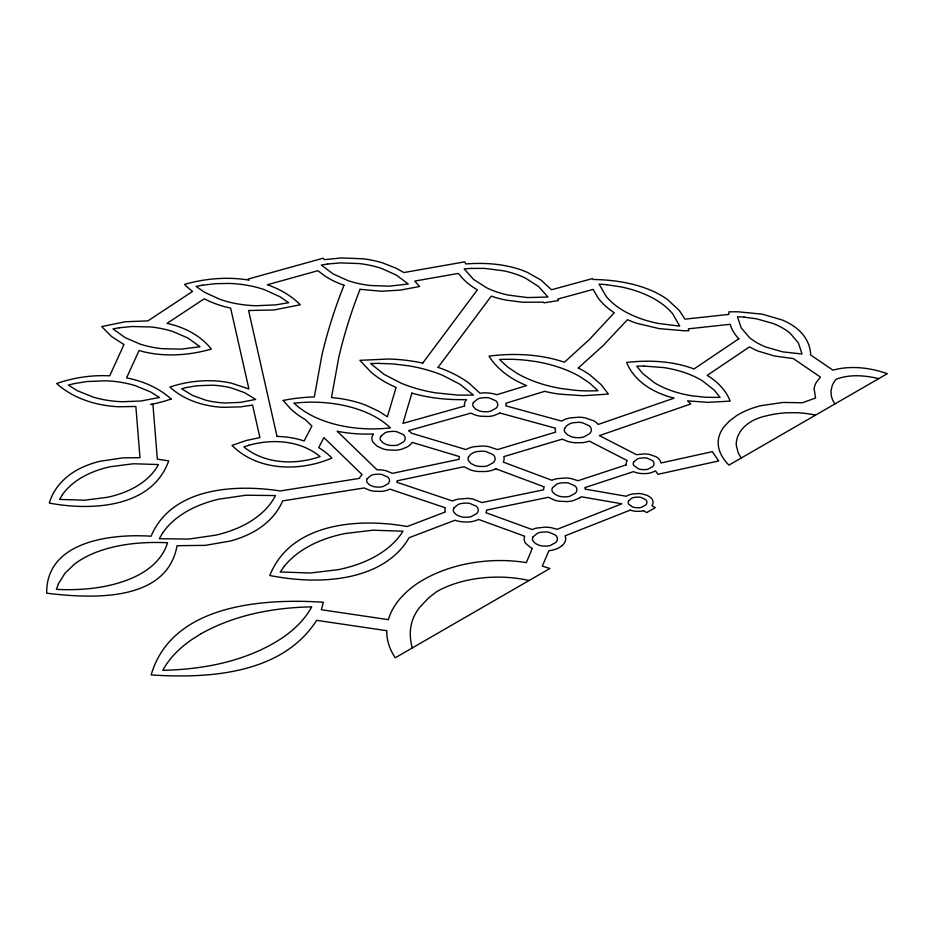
<?xml version="1.0" encoding="UTF-8"?>
<svg xmlns="http://www.w3.org/2000/svg" width="934" height="934" viewBox="0 0 934 934"><rect width="100%" height="100%" fill="white"/><g stroke="black" fill="none" stroke-linecap="round" stroke-linejoin="round"><path stroke-width="1.4" d="M411.894 393.074L402.916 423.394L464.595 406.045M422.705 363.139L477.367 289.867A85.87 49.572 0 0 1 460.345 275.775L458.419 273.405L414.661 281.076L419.599 286.493L400.184 290.135L381.329 291.233L359.987 289.318M438.046 367.401L491.284 296.125A75.105 43.361 0 0 0 506.041 300.094L522.316 302.219L543.518 302.196L544.02 302.826L558.45 300.561L557.726 299.078L593.148 289.388L597.853 297.537A93.89 54.207 0 0 0 614.268 312.75L589.681 339.205L564.44 362.24A94.894 54.791 0 0 0 543.074 356.858C525.235 353.823 506.952 353.823 489.019 356.111C495.253 366.21 504.558 374.079 514.809 379.893A96.004 55.433 0 0 0 526.613 385.579L496.771 394.732L494.016 393.914A22.626 13.064 0 0 0 482.213 392.957L479.994 393.202L469.312 383.454A107.994 62.344 0 0 0 438.069 367.377M578.274 368.008L603.166 345.557L627.426 319.72A90.68 52.351 0 0 0 637.175 323.397L659.252 328.628L684.33 330.764L688.767 330.799L688.381 328.826L730.201 324.308A77.394 44.68 0 0 0 738.794 338.762M562.175 545.596L559.046 547.721A20.163 11.64 0 0 1 548.9 550.733L542.315 566.109L549.916 568.479L395.234 657.781A125.483 72.443 0 0 1 386.793 630.707L316.661 620.328C282.22 674.185 208.866 678.703 151.156 674.943C171.623 604.403 262.524 598.25 323.374 602.232L321.319 609.727L388.427 619.662M738.876 338.738L693.985 368.965A77.65 44.832 0 0 0 683.198 365.509C664.786 360.711 645.476 360.291 626.656 362.439C631.582 375.036 642.207 384.574 654.057 390.646A77.65 44.832 0 0 0 674.056 398.164L598.227 424.433A22.533 13.006 0 0 0 593.755 420.814L585.151 417.86A24.798 14.314 0 0 0 578.8 417.194L570.044 417.907A21.038 12.142 0 0 0 563.938 419.856L561.626 421.082L505.901 405.846A20.782 12.002 0 0 0 505.901 403.219L544.627 391.346A96.155 55.515 0 0 0 559.361 394.125L583.131 395.724L608.384 394.078L601.122 384.621L589.751 374.814A98.455 56.846 0 0 0 578.274 368.008M630.065 510.174L565.047 535.859A20.98 12.119 0 0 1 562.14 545.584M150.713 404.457L152.931 404.399L157.344 459.131L168.692 460.882C152.008 508.084 91.053 510.98 49.327 503.076C53.763 487.49 66.057 475.243 80.394 468.296A75.024 43.314 0 0 1 99.961 461.279L122.984 457.858L139.983 457.672L135.862 406.465L118.77 406.757A74.055 42.754 0 0 1 97.043 403.78C82.262 400.301 67.984 393.774 56.635 383.535C73.623 377.64 91.742 374.884 109.71 375.818L123.965 344.541L111.66 336.614L101.701 326.573L125.284 321.751L147.922 320.876L192.544 291.431A105.904 61.142 0 0 1 184.535 284.38C201.674 279.464 219.665 277.375 237.458 278.717A78.374 45.241 0 0 1 248.934 280.107L248.094 279.068L323.176 258.193L324.343 259.652L341.284 257.959L362.847 258.765A73.611 42.497 0 0 1 382.625 262.898L395.899 268.116L403.838 272.553L464.747 261.859L465.821 263.972C480.952 262.758 496.316 263.423 511.12 266.961A74.708 43.127 0 0 1 527.266 272.343L540.868 279.99L551.539 289.762L592.354 278.601L593.055 279.476C610.801 279.745 628.652 282.126 645.406 288.139A89.769 51.825 0 0 1 667.483 299.499L679.427 310.625L684.937 319.159L728.847 314.396L728.964 311.804L737.942 311.781L762.272 314.174L782.283 320.012A64.878 37.453 0 0 1 797.391 328.978C805.143 335.341 810.455 344.833 810.665 354.978L832.883 370.144C850.781 365.287 869.998 367.587 887.3 373.693L728.964 465.109C722.122 458.454 716.845 448.997 718.456 439.178A68.824 39.73 0 0 1 724.002 426.838L729.314 421.141L736.272 415.887A70.038 40.431 0 0 1 761.082 405.636L783.042 402.449L802.353 402.776L815.58 398.012L814.121 388.918A45.684 26.374 0 0 1 816.316 382.356L820.414 377.079L793.305 358.574L774.449 355.994L758.443 351.207A65.076 37.57 0 0 1 749.5 346.876L707.201 375.375C717.195 381.364 725.893 390.132 730.178 401.118L708.007 402.356L687.517 400.849L690.763 403.967L599.383 435.629L636.533 454.695L644.518 453.901A19.17 11.068 0 0 1 649.655 454.484L655.89 456.668A16.987 9.807 0 0 1 660.922 462.995L712.338 451.671L718.701 460.941L657.898 474.32L655.551 470.911L651.383 472.639A16.193 9.352 0 0 1 645.476 473.62L641.086 473.515A18.353 10.601 0 0 1 635.727 472.487L633.415 471.658L584.894 487.606A20.42 11.792 0 0 1 585.174 489.136L626.294 496.258L627.928 495.394A14.582 8.418 0 0 1 632.155 494.039L638.214 493.537A17.116 9.889 0 0 1 642.604 494.004L647.577 495.534L650.87 497.705A15.469 8.931 0 0 1 651.909 505.726L655.271 507.652L646.748 512.568L643.514 510.7M462.867 399.659L466.521 399.589A19.824 11.442 0 0 0 464.572 406.045M878.777 378.609C864.884 375.386 849.695 373.985 836.14 379.321A48.638 28.078 0 0 0 832.182 385.73L831.038 390.564L831.248 395.28A55.596 32.095 0 0 0 834.926 403.932M171.132 399.005C158.745 387.797 142.855 381.049 126.58 377.885L139.061 350.519A68.859 39.753 0 0 0 155.534 353.951C174.214 356.298 193.268 354.231 211.317 349.082C200.483 335.259 183.951 327.04 167.046 323.362L204.266 298.798A81.585 47.097 0 0 0 230.628 308.103L248.923 388.953L231.165 383.092A63.43 36.624 0 0 0 216.571 380.99C200.81 379.881 184.885 382.088 169.906 387.05C180.04 396.448 193.058 402.239 206.461 405.158A63.5 36.66 0 0 0 223.144 407.329L240.668 406.874L252.565 405.064L259.909 437.579L245.957 440.568L232.029 445.413C257.912 471.331 299.861 471.798 331.897 458.069A89.209 51.498 0 0 0 318.728 447.631L323.888 437.591L362.17 474.67A18.984 10.951 0 0 0 359.392 478.395L280.247 490.957C234.983 483.999 171.658 487.443 151.063 536.233C111.952 533.524 45.929 540.891 46.7 593.195C90.259 598.472 166.766 603.002 177.051 545.701L205.258 545.363L230.173 541.078A85.473 49.35 0 0 0 251.269 533.045C264.824 526.087 276.674 515.089 282.652 500.881L364.19 487.957L369.887 490.362A20.396 11.78 0 0 0 374.616 491.272L381.492 491.366A17.816 10.286 0 0 0 386.676 490.385L389.968 489.147L445.378 507.816A19.416 11.208 0 0 0 445.226 512.019L407.201 526.519C358.808 517.751 290.707 522.643 269.786 575.507C295.261 580.434 321.693 581.987 347.285 577.06A89.314 51.557 0 0 0 373.588 568.794C388.077 562.186 401.188 551.784 409.034 537.739L454.986 520.226L456.247 520.635A22.077 12.749 0 0 0 461.84 521.791L467.981 522.013A19.427 11.22 0 0 0 474.227 521.079L478.698 519.479L524.71 536.233A19.486 11.255 0 0 0 525.714 543.413L530.43 547.382A18.995 10.975 0 0 0 532.298 548.316L526.356 562.618A97.615 56.355 0 0 0 493.969 560.645C467.63 561.684 441.082 568.456 418.654 582.594A129.861 74.977 0 0 0 388.346 619.651M283.177 400.406L290.264 408.45A98.665 56.962 0 0 0 305.243 419.564L311.909 425.986L304.122 440.976A56.997 32.912 0 0 0 277.024 436.423M741.141 458.069L738.21 452.897L736.307 445.53A58.352 33.694 0 0 1 737.031 438.653C740.849 425.694 753.633 418.56 766.102 415.934A64.341 37.15 0 0 1 787.712 412.746L796.924 412.723A61.481 35.492 0 0 1 815.44 415.175M412.291 647.939C409.466 638.074 409.396 627.216 413.505 617.701A106.313 61.375 0 0 1 419.518 607.509L428.706 597.842L436.645 591.677A86.815 50.121 0 0 1 529.169 580.493M277.024 436.447L248.584 310.532L274.059 309.96L300.234 304.776C291.151 295.494 279.57 288.956 267.346 284.742L317.887 270.708L325.125 276.125A79.518 45.906 0 0 0 343.969 285.244M294.163 403.219A90.995 52.538 0 0 0 390.377 427.865A90.995 52.538 0 0 0 294.128 403.196M360.022 289.33A1343.629 775.734 0 0 0 338.773 357.395L331.5 397.522L339.626 398.479A85.111 49.14 0 0 1 365.789 405.169L378.76 411.24L387.365 416.809L396.098 387.423A109.722 63.349 0 0 1 370.95 372.094L359.917 360.326L388.486 359.03A108.496 62.636 0 0 1 422.717 363.116M344.016 285.22A1333.437 769.849 0 0 0 321.833 355.492L314.338 396.95A106.266 61.352 0 0 0 283.212 400.452M462.867 399.612A108.589 62.695 0 0 1 411.847 393.121M171.109 398.981A100.265 57.885 0 0 1 150.724 404.48M643.549 510.758A15.458 8.92 0 0 1 630.1 510.139M468.401 457.228L468.191 457.952A12.632 7.297 0 0 0 468.611 460.882L471.191 463.649L475.021 465.506A14.279 8.243 0 0 0 479.726 466.451L483.614 466.486A12.632 7.297 0 0 0 487.525 465.809L493.444 462.528A13.847 7.997 0 0 0 495.102 459.003L494.95 457.497A13.006 7.507 0 0 0 493.024 454.613L486.019 451.542A14.874 8.593 0 0 0 482.213 451.145L476.959 451.566A12.621 7.285 0 0 0 473.293 452.733L470.467 454.508L468.401 457.228M564.626 428.391L564.416 429.115A12.632 7.297 0 0 0 564.837 432.045L567.405 434.812L571.234 436.68A14.279 8.243 0 0 0 575.939 437.626L579.839 437.661A12.632 7.297 0 0 0 583.738 436.972L589.658 433.703A13.847 7.997 0 0 0 591.327 430.165L591.164 428.671A13.006 7.507 0 0 0 589.237 425.776L582.232 422.717A14.874 8.593 0 0 0 578.426 422.308L573.172 422.74A12.621 7.285 0 0 0 569.506 423.908L566.681 425.671L564.626 428.391M58.433 583.738L56.379 589.389C81.398 590.533 107.083 588.338 130.456 578.788A89.395 51.615 0 0 0 149.58 567.872C157.811 561.451 164.606 552.881 167.536 542.747C142.517 541.615 116.832 543.81 93.47 553.348A89.395 51.615 0 0 0 74.335 564.264L64.901 573.348L58.433 583.738M380.803 436.306L380.5 436.96A11.64 6.713 0 0 0 380.698 440.334L383.08 442.879L386.606 444.596A13.204 7.624 0 0 0 390.937 445.471L394.533 445.506A11.628 6.713 0 0 0 398.153 444.876L403.628 441.852A12.784 7.379 0 0 0 405.158 438.595L405.017 437.205A12.002 6.935 0 0 0 403.231 434.543L396.787 431.718A13.823 7.974 0 0 0 393.272 431.345L388.416 431.73A11.617 6.701 0 0 0 385.03 432.816L380.803 436.306M367.179 478.675L366.887 479.282A10.601 6.118 0 0 0 367.085 482.364L369.28 484.699L372.491 486.252A12.189 7.04 0 0 0 376.472 487.058L379.776 487.093A10.706 6.188 0 0 0 383.092 486.521L388.1 483.754A11.722 6.771 0 0 0 389.513 480.765L389.373 479.492A10.998 6.351 0 0 0 387.75 477.052L381.854 474.472A12.761 7.367 0 0 0 378.62 474.133L374.16 474.484A10.601 6.118 0 0 0 371.055 475.464L367.179 478.675M473.375 402.554L473.059 403.208A11.64 6.713 0 0 0 473.269 406.582L475.651 409.127L479.165 410.843A13.204 7.624 0 0 0 483.497 411.719L487.093 411.754A11.628 6.713 0 0 0 490.712 411.123L496.188 408.1A12.784 7.379 0 0 0 497.729 404.842L497.577 403.453A12.002 6.935 0 0 0 495.802 400.791L489.358 397.966A13.823 7.974 0 0 0 485.832 397.592L480.975 397.977A11.617 6.701 0 0 0 477.589 399.063L473.375 402.554M453.889 508.038L453.574 508.691A11.64 6.713 0 0 0 453.784 512.054L456.166 514.611L459.68 516.315A13.204 7.624 0 0 0 464.011 517.202L467.607 517.238A11.628 6.713 0 0 0 471.226 516.607L476.702 513.572A12.784 7.379 0 0 0 478.243 510.314L478.091 508.937A12.002 6.935 0 0 0 476.317 506.263L469.86 503.438A13.823 7.974 0 0 0 466.346 503.064L461.489 503.461A11.617 6.701 0 0 0 458.104 504.535L453.889 508.038M552.543 487.641L552.227 488.295A11.64 6.713 0 0 0 552.438 491.658L554.819 494.214L558.334 495.919A13.204 7.624 0 0 0 562.677 496.806L566.261 496.841A11.628 6.713 0 0 0 569.88 496.211L575.356 493.187A12.784 7.379 0 0 0 576.897 489.918L576.745 488.54A12.002 6.935 0 0 0 574.97 485.878L568.526 483.053A13.823 7.974 0 0 0 565 482.68L560.143 483.065A11.617 6.701 0 0 0 556.757 484.139L552.543 487.641M533.057 536.863L532.742 537.517A11.64 6.713 0 0 0 532.952 540.891L535.334 543.436L538.848 545.152A13.204 7.624 0 0 0 543.179 546.028L546.775 546.063A11.628 6.713 0 0 0 550.395 545.433L555.87 542.409A12.784 7.379 0 0 0 557.411 539.152L557.259 537.762A12.002 6.935 0 0 0 555.485 535.1L549.029 532.275A13.823 7.974 0 0 0 545.514 531.901L540.658 532.287A11.617 6.701 0 0 0 537.272 533.372L533.057 536.863M633.707 461.968L633.45 462.517A9.702 5.604 0 0 0 633.626 465.319L638.541 468.868A11.01 6.351 0 0 0 642.148 469.604L645.149 469.639A9.69 5.592 0 0 0 648.161 469.113L652.726 466.591A10.659 6.153 0 0 0 654.01 463.871L653.882 462.715A10.005 5.779 0 0 0 652.399 460.497L647.029 458.139A11.512 6.643 0 0 0 644.098 457.835L640.047 458.162A9.679 5.581 0 0 0 637.221 459.049L633.707 461.968M628.64 500.811L628.407 501.301A8.803 5.079 0 0 0 628.851 504.325L632.271 506.788A9.842 5.686 0 0 0 635.365 507.606L638.004 507.781A8.71 5.032 0 0 0 641.611 507.255L645.733 504.979A9.55 5.511 0 0 0 646.877 502.013A9.036 5.219 0 0 0 645.441 499.492L641.413 497.542A10.227 5.908 0 0 0 637.957 497.086L634.314 497.39A8.745 5.055 0 0 0 631.781 498.196L628.64 500.811M372.911 434.812L372.503 435.606A19.451 11.231 0 0 0 373.028 442.226L377.032 446.113L382.508 448.705A22.077 12.749 0 0 0 387.82 449.931L395.724 450.235A19.392 11.196 0 0 0 401.76 449.184L407.411 446.826A20.595 11.897 0 0 0 412.209 442.389L459.435 456.574A21.202 12.235 0 0 0 459.084 459.306L392.408 473.351L386.069 470.748A21.027 12.142 0 0 0 376.986 469.802L337.186 431.228A89.582 51.72 0 0 0 373.413 433.971L372.911 434.812M162.551 533.162L159.317 538.731L188.937 539.058L215.952 535.124A97.346 56.203 0 0 0 246.354 523.834C258.344 517.226 269.214 507.886 275.507 495.557L245.887 495.23L218.871 499.165A97.346 56.203 0 0 0 188.47 510.454C178.336 516.058 169.066 523.519 162.551 533.162M62.391 494.751L59.566 499.421L84.585 500.204L107.468 497.285A79.834 46.093 0 0 0 127.456 490.957C140.042 485.447 151.868 476.865 158.465 464.548L133.445 463.766L110.551 466.673A79.834 46.093 0 0 0 90.575 473.013C79.624 477.823 69.338 484.851 62.391 494.751M284.123 566.459L280.258 571.993L310.38 572.997L338.295 569.658A102.051 58.924 0 0 0 370.424 558.999C383.337 552.601 395.292 543.541 403.033 531.201L372.911 530.197L344.996 533.536A102.051 58.924 0 0 0 312.867 544.195C301.939 549.624 291.782 556.874 284.123 566.459M200.308 634.174L192.135 639.346A153.176 88.438 0 0 0 162.82 670.308C204.371 669.433 247.265 661.062 282.395 637.817A153.176 88.438 0 0 0 311.711 606.855C273.253 607.602 234.025 614.969 200.308 634.174M500.005 413.05L494.366 415.42A19.416 11.208 0 0 1 488.365 416.471L480.496 416.202A22.066 12.737 0 0 1 475.196 414.988L470.864 413.132L408.555 430.656A20.501 11.838 0 0 1 411.45 433.201L465.984 449.569L467.817 448.635A21.038 12.142 0 0 1 473.888 446.721L482.574 446.02A24.798 14.314 0 0 1 488.867 446.686L497.448 449.581L555.625 432.15A21.085 12.177 0 0 1 555.52 428.216L500.005 413.05M579.15 498.161L573.488 500.519A19.392 11.196 0 0 1 567.463 501.57L559.559 501.266A22.077 12.749 0 0 1 554.247 500.04L548.491 497.262L486.532 510.069A21.143 12.2 0 0 1 485.995 512.731L532.252 529.578A19.31 11.15 0 0 1 536.84 528.037L545.129 527.161A22.988 13.274 0 0 1 551.585 527.768L557.189 529.321L621.822 503.788L581.205 496.76A19.859 11.465 0 0 1 579.15 498.161M495.872 468.798L491.973 470.316A21.05 12.154 0 0 1 485.82 471.53L477.648 471.472A23.817 13.753 0 0 1 470.316 469.872L464.035 466.731L397.113 480.823A19.322 11.15 0 0 1 396.868 482.259L452.523 501.009A19.334 11.161 0 0 1 457.823 499.165L467.455 498.382A23.035 13.298 0 0 1 473.001 499.048L481.909 502.574L543.611 489.813A19.602 11.325 0 0 1 544.265 486.883L495.872 468.798M626.375 464.817L578.053 480.695L570.826 478.5A23.046 13.309 0 0 0 565.689 477.963L556.851 478.698A19.334 11.161 0 0 0 551.924 480.263L503.298 462.108A22.696 13.099 0 0 0 503.823 456.633L562.198 439.143L567.72 441.408A23.805 13.741 0 0 0 574.515 442.704L581.929 442.704A21.027 12.142 0 0 0 587.509 441.677L589.319 441.117L627.216 460.567A16.357 9.445 0 0 0 626.375 464.817M249.074 445.226L243.844 446.896C264.859 464.198 295.214 465.202 320.082 456.598C300.585 440.439 272.705 438.56 249.074 445.226M186.66 387.482L181.605 388.742L192.696 395.502L205.725 400.172A56.449 32.585 0 0 0 225.106 402.974L240.388 402.391L255.659 399.425L244.556 392.654L231.527 387.995A56.449 32.585 0 0 0 212.158 385.193L196.876 385.765L186.66 387.482M74.451 383.582L68.334 385.077L77.277 390.657L92.758 396.962A72.175 41.668 0 0 0 122.214 401.737L140.894 401.001L159.434 397.464L150.491 391.883L135.01 385.579A72.175 41.668 0 0 0 105.554 380.803L86.874 381.539L74.451 383.582M202.561 285.185L196.093 286.423L204.756 292.4L220.039 299.37A76.962 44.435 0 0 0 256.243 305.745L275.693 304.881L288.664 302.733L280.013 296.767L264.719 289.785A76.962 44.435 0 0 0 228.515 283.422L215.579 283.679L202.561 285.185M119.319 327.776L113.026 328.896L125.109 337.629L139.902 344.039A70.26 40.571 0 0 0 162.668 348.721L181.126 349.141L199.993 346.759L187.921 338.026L173.117 331.617A70.26 40.571 0 0 0 150.351 326.935L131.892 326.515L119.319 327.776M327.682 264.007L321.308 265.046L333.158 273.954L347.833 280.562A71.101 41.049 0 0 0 370.6 285.524L389.174 286.178L408.275 284.029L396.413 275.121L381.737 268.525A71.101 41.049 0 0 0 358.971 263.551L340.396 262.898L327.682 264.007M471.11 268.408L464.175 268.91L473.55 279.418L486.591 287.765A71.708 41.4 0 0 0 508.516 295.144L527.512 297.561L547.966 297.047L538.591 286.54L525.562 278.18A71.708 41.4 0 0 0 503.636 270.813L484.629 268.397L471.11 268.408M378.363 363.373L370.635 363.559L384.131 374.394L401.211 383.209A111.111 64.154 0 0 0 435.384 392.805L457.999 395.117L473.433 395.07L459.925 384.248L442.856 375.421A111.111 64.154 0 0 0 408.672 365.824L393.704 363.98L378.363 363.373M643.678 366.046L636.766 366.163L642.522 373.378L654.325 382.683A81.106 46.828 0 0 0 693.203 395.981L706.361 397.3L720.067 397.382L714.312 390.167L702.508 380.874A81.106 46.828 0 0 0 663.63 367.576L643.678 366.046M744.188 317.14L737.486 316.731L741.187 327.869L749.325 337.407A63.734 36.8 0 0 0 766.219 347.168L782.762 351.861L802.037 353.998L798.348 342.871L790.199 333.321A63.734 36.8 0 0 0 773.305 323.561L756.774 318.868L744.188 317.14M606.586 284.707L599.126 284.099L606.096 296.3A90.505 52.257 0 0 0 658.026 323.386L679.754 326.153L672.784 313.964A90.505 52.257 0 0 0 620.853 286.878L606.586 284.707M529.298 360.629L521.989 359.859A99.74 57.581 0 0 0 499.492 359.485L507.454 366.84L517.097 373.367A102.915 59.414 0 0 0 560.949 388.497L575.414 390.33A99.74 57.581 0 0 0 597.912 390.704L589.949 383.349L580.306 376.834A102.915 59.414 0 0 0 536.455 361.692L529.298 360.629"/></g></svg>
